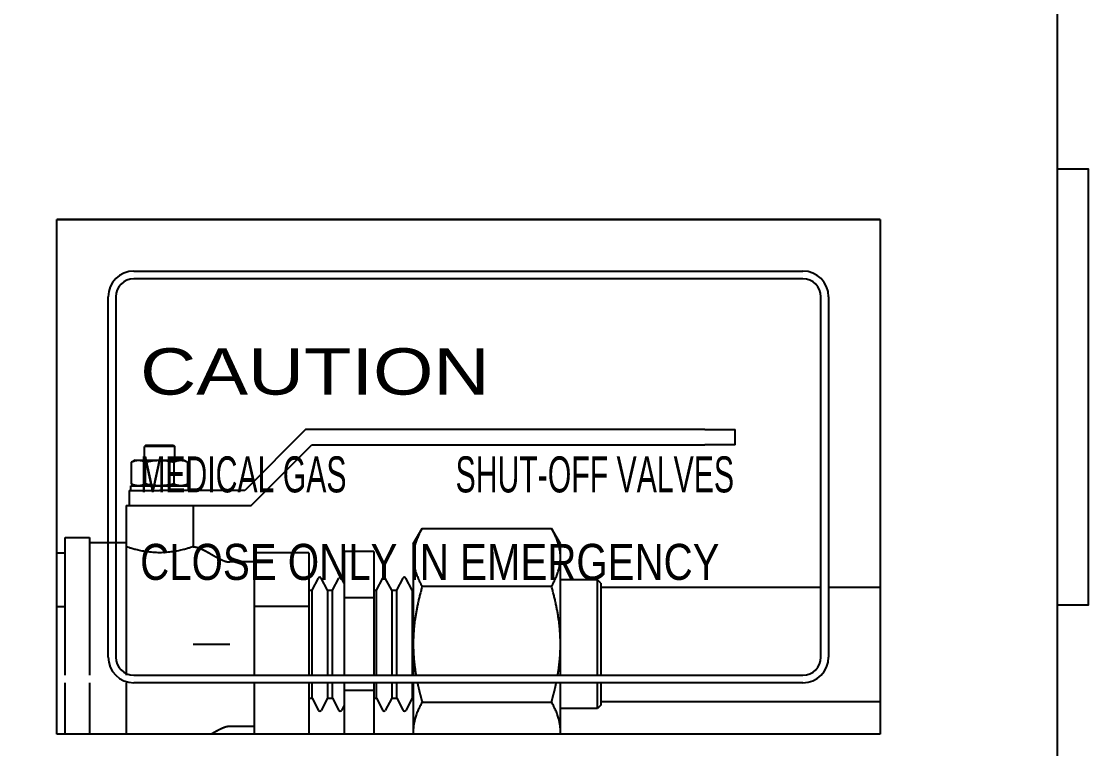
# Model space of a CAD drawing. Header units: millimetres. Extents: x 10903 to 284569, y 2319 to 62017.
# Drawn here: x 239131 to 239649, y 20084 to 20437 of the extents above; entities that cross this region are included whole.
import ezdxf

# ---------------------------------------------------------------- set-up
doc = ezdxf.new("R2010")
doc.units = ezdxf.units.MM
doc.layers.add('cps', color=7, linetype='Continuous')
doc.layers.add('CPST', color=6, linetype='Continuous')
doc.styles.add('SANSSERIF', font='sas_____.pfb', dxfattribs={"height": 10})

msp = doc.modelspace()

# ---------------------------------------------------------------- linework, layer by layer
at = {"layer": 'cps'}
for p, q in [((239548.08, 20340.7), (239148.08, 20340.7)), ((239148.08, 20340.7), (239548.08, 20340.7)), ((239148.08, 20340.7), (239548.08, 20340.7)), ((239548.08, 20340.7), (239148.08, 20340.7)), ((239148.08, 20090.7), (239148.08, 20340.7)), ((239548.08, 20340.7), (239548.08, 20090.7)), ((239548.08, 20340.7), (239548.08, 20090.7)), ((239185.58, 20315.7), (239510.58, 20315.7)), ((239185.58, 20315.7), (239510.58, 20315.7)), ((239510.58, 20311.95), (239185.58, 20311.95)), ((239510.58, 20311.95), (239185.58, 20311.95)), ((239173.08, 20128.2), (239173.08, 20303.2)), ((239173.08, 20128.2), (239173.08, 20303.2)), ((239176.83, 20303.2), (239176.83, 20128.2)), ((239176.83, 20303.2), (239176.83, 20128.2)), ((239519.33, 20128.2), (239519.33, 20303.2)), ((239519.33, 20128.2), (239519.33, 20303.2)), ((239523.08, 20303.2), (239523.08, 20128.2)), ((239523.08, 20303.2), (239523.08, 20128.2)), ((239185.58, 20119.45), (239510.58, 20119.45)), ((239185.58, 20119.45), (239510.58, 20119.45)), ((239510.58, 20115.7), (239185.58, 20115.7)), ((239510.58, 20115.7), (239185.58, 20115.7)), ((239548.08, 20090.7), (239148.08, 20090.7)), ((239548.08, 20090.7), (239148.08, 20090.7))]:
    msp.add_line(p, q, dxfattribs=at)
at = {"layer": 'cps', "color": 8}
for p, q in [((239269, 20238.76), (239239.4, 20209.17)), ((239269, 20238.76), (239239.4, 20209.17)), ((239462.93, 20238.76), (239269, 20238.76)), ((239462.93, 20238.76), (239269, 20238.76)), ((239462.93, 20238.76), (239477.72, 20238.76)), ((239462.93, 20238.76), (239477.72, 20238.76)), ((239477.72, 20231.36), (239477.72, 20238.76)), ((239477.72, 20231.36), (239477.72, 20238.76)), ((239191.42, 20231.22), (239190.68, 20230.48)), ((239191.42, 20231.22), (239190.68, 20230.48)), ((239191.42, 20231.22), (239198.08, 20231.22)), ((239191.42, 20231.22), (239198.08, 20231.22)), ((239198.08, 20231.22), (239204.74, 20231.22)), ((239198.08, 20231.22), (239204.74, 20231.22)), ((239204.74, 20231.22), (239205.48, 20230.48)), ((239204.74, 20231.22), (239205.48, 20230.48)), ((239242.47, 20201.77), (239272.06, 20231.36)), ((239242.47, 20201.77), (239272.06, 20231.36)), ((239272.06, 20231.36), (239462.93, 20231.36)), ((239272.06, 20231.36), (239462.93, 20231.36)), ((239477.72, 20231.36), (239462.93, 20231.36)), ((239477.72, 20231.36), (239462.93, 20231.36)), ((239198.08, 20230.48), (239190.68, 20230.48)), ((239190.68, 20223.82), (239190.68, 20230.48)), ((239190.68, 20223.82), (239190.68, 20230.48)), ((239198.08, 20230.48), (239190.68, 20230.48)), ((239205.48, 20230.48), (239198.08, 20230.48)), ((239205.48, 20230.48), (239198.08, 20230.48)), ((239205.48, 20223.82), (239205.48, 20230.48)), ((239205.48, 20223.82), (239205.48, 20230.48)), ((239186.24, 20223.82), (239184.41, 20222.96)), ((239186.24, 20223.82), (239184.41, 20222.96)), ((239184.41, 20212.25), (239184.41, 20222.96)), ((239184.41, 20212.25), (239184.41, 20222.96)), ((239186.24, 20223.82), (239198.08, 20223.82)), ((239186.24, 20223.82), (239198.08, 20223.82)), ((239191.25, 20212.25), (239191.25, 20222.96)), ((239191.25, 20212.25), (239191.25, 20222.96)), ((239198.08, 20223.82), (239209.92, 20223.82)), ((239198.08, 20223.82), (239209.92, 20223.82)), ((239204.92, 20222.96), (239204.92, 20212.25)), ((239204.92, 20222.96), (239204.92, 20212.25)), ((239209.92, 20223.82), (239211.75, 20222.96)), ((239209.92, 20223.82), (239211.75, 20222.96)), ((239211.75, 20212.25), (239211.75, 20222.96)), ((239211.75, 20212.25), (239211.75, 20222.96)), ((239184.02, 20209.17), (239184.02, 20211.39)), ((239184.02, 20211.39), (239198.08, 20211.39)), ((239184.02, 20211.39), (239198.08, 20211.39)), ((239184.02, 20209.17), (239184.02, 20211.39)), ((239186.24, 20211.39), (239184.41, 20212.25)), ((239186.24, 20211.39), (239184.41, 20212.25)), ((239198.08, 20211.39), (239212.14, 20211.39)), ((239198.08, 20211.39), (239212.14, 20211.39)), ((239209.92, 20211.39), (239211.75, 20212.25)), ((239209.92, 20211.39), (239211.75, 20212.25)), ((239212.14, 20209.17), (239212.14, 20211.39)), ((239212.14, 20209.17), (239212.14, 20211.39)), ((239183.29, 20209.17), (239183.29, 20201.77)), ((239183.29, 20209.17), (239198.08, 20209.17)), ((239183.29, 20209.17), (239198.08, 20209.17)), ((239183.29, 20209.17), (239183.29, 20201.77)), ((239239.4, 20209.17), (239198.08, 20209.17)), ((239239.4, 20209.17), (239198.08, 20209.17)), ((239181.81, 20201.77), (239204.86, 20201.77)), ((239181.81, 20201.77), (239181.81, 20183.93)), ((239181.81, 20201.77), (239181.81, 20183.93)), ((239181.81, 20201.77), (239204.86, 20201.77)), ((239204.86, 20201.77), (239242.47, 20201.77)), ((239204.86, 20201.77), (239242.47, 20201.77)), ((239214.36, 20201.77), (239214.36, 20181.8)), ((239214.36, 20201.77), (239214.36, 20181.8)), ((239321.28, 20183.2), (239325.64, 20190.74)), ((239321.28, 20183.2), (239325.64, 20190.74)), ((239325.64, 20190.74), (239388.43, 20190.74)), ((239325.64, 20190.74), (239388.43, 20190.74)), ((239392.78, 20183.2), (239388.43, 20190.74)), ((239392.78, 20183.2), (239388.43, 20190.74)), ((239152.21, 20119.45), (239152.21, 20186.24)), ((239152.21, 20186.24), (239164.05, 20186.24)), ((239152.21, 20186.24), (239164.05, 20186.24)), ((239152.21, 20119.45), (239152.21, 20186.24)), ((239164.05, 20186.24), (239164.05, 20119.45)), ((239164.05, 20186.24), (239164.05, 20119.45)), ((239164.05, 20183.93), (239181.81, 20183.93)), ((239164.05, 20183.93), (239181.81, 20183.93)), ((239181.81, 20183.93), (239181.81, 20119.45)), ((239181.81, 20183.93), (239181.81, 20119.45)), ((239287.67, 20179.44), (239287.67, 20156.94)), ((239302.14, 20179.44), (239287.67, 20179.44)), ((239302.14, 20179.44), (239287.67, 20179.44)), ((239287.67, 20179.44), (239287.67, 20156.94)), ((239302.14, 20179.44), (239302.14, 20156.94)), ((239302.14, 20179.44), (239302.14, 20156.94)), ((239321.28, 20183.2), (239321.28, 20176.67)), ((239321.28, 20183.2), (239321.28, 20176.67)), ((239392.78, 20176.67), (239392.78, 20183.2)), ((239392.78, 20176.67), (239392.78, 20183.2)), ((239148.08, 20178.84), (239152.21, 20178.84)), ((239148.08, 20178.84), (239152.21, 20178.84)), ((239243.95, 20174.4), (239232.11, 20174.4)), ((239243.95, 20174.4), (239232.11, 20174.4)), ((239243.95, 20178.84), (239243.95, 20152.84)), ((239270.58, 20178.84), (239243.95, 20178.84)), ((239270.58, 20178.84), (239243.95, 20178.84)), ((239243.95, 20178.84), (239243.95, 20152.84)), ((239270.58, 20178.84), (239270.58, 20152.84)), ((239270.58, 20178.84), (239270.58, 20152.84)), ((239321.28, 20176.67), (239321.28, 20134.45)), ((239321.28, 20176.67), (239321.28, 20134.45)), ((239392.78, 20134.45), (239392.78, 20176.67)), ((239392.78, 20134.45), (239392.78, 20176.67)), ((239272.14, 20160.67), (239275.24, 20166.61)), ((239272.14, 20160.67), (239275.24, 20166.61)), ((239279.56, 20160.67), (239276.47, 20166.61)), ((239279.56, 20160.67), (239276.47, 20166.61)), ((239282.04, 20160.67), (239285.13, 20166.61)), ((239282.04, 20160.67), (239285.13, 20166.61)), ((239287.67, 20164.11), (239286.37, 20166.61)), ((239287.67, 20164.11), (239286.37, 20166.61)), ((239303.38, 20160.67), (239306.47, 20166.61)), ((239303.38, 20160.67), (239306.47, 20166.61)), ((239310.8, 20160.67), (239307.71, 20166.61)), ((239310.8, 20160.67), (239307.71, 20166.61)), ((239313.27, 20160.67), (239316.37, 20166.61)), ((239313.27, 20160.67), (239316.37, 20166.61)), ((239320.69, 20160.67), (239317.6, 20166.61)), ((239320.69, 20160.67), (239317.6, 20166.61)), ((239410.77, 20165.7), (239392.78, 20165.7)), ((239410.77, 20165.7), (239392.78, 20165.7)), ((239410.77, 20161.51), (239410.77, 20165.7)), ((239412.39, 20164.08), (239410.77, 20165.7)), ((239412.39, 20164.08), (239410.77, 20165.7)), ((239410.77, 20161.51), (239410.77, 20165.7)), ((239412.39, 20164.08), (239412.39, 20160.11)), ((239412.39, 20164.08), (239412.39, 20160.11)), ((239270.58, 20160.67), (239272.14, 20160.67)), ((239270.58, 20160.67), (239272.14, 20160.67)), ((239272.14, 20147.56), (239272.14, 20160.67)), ((239272.14, 20147.56), (239272.14, 20160.67)), ((239279.56, 20160.67), (239279.56, 20147.56)), ((239279.56, 20160.67), (239282.04, 20160.67)), ((239279.56, 20160.67), (239282.04, 20160.67)), ((239279.56, 20160.67), (239279.56, 20147.56)), ((239282.04, 20147.56), (239282.04, 20160.67)), ((239282.04, 20147.56), (239282.04, 20160.67)), ((239302.14, 20160.67), (239303.38, 20160.67)), ((239302.14, 20160.67), (239303.38, 20160.67)), ((239303.38, 20147.56), (239303.38, 20160.67)), ((239303.38, 20147.56), (239303.38, 20160.67)), ((239310.8, 20160.67), (239310.8, 20147.56)), ((239310.8, 20160.67), (239313.27, 20160.67)), ((239310.8, 20160.67), (239313.27, 20160.67)), ((239310.8, 20160.67), (239310.8, 20147.56)), ((239313.27, 20147.56), (239313.27, 20160.67)), ((239313.27, 20147.56), (239313.27, 20160.67)), ((239320.69, 20160.67), (239320.69, 20147.56)), ((239320.69, 20160.67), (239321.28, 20160.67)), ((239320.69, 20160.67), (239321.28, 20160.67)), ((239320.69, 20160.67), (239320.69, 20147.56)), ((239325.64, 20162.6), (239388.43, 20162.6)), ((239325.64, 20162.6), (239388.43, 20162.6)), ((239410.77, 20119.45), (239410.77, 20161.51)), ((239410.77, 20119.45), (239410.77, 20161.51)), ((239412.39, 20162.23), (239519.33, 20162.23)), ((239412.39, 20162.23), (239519.33, 20162.23)), ((239412.39, 20160.11), (239412.39, 20119.45)), ((239412.39, 20160.11), (239412.39, 20119.45)), ((239523.08, 20162.23), (239548.08, 20162.23)), ((239523.08, 20162.23), (239548.08, 20162.23)), ((239287.67, 20156.94), (239287.67, 20119.45)), ((239302.14, 20156.94), (239287.67, 20156.94)), ((239302.14, 20156.94), (239287.67, 20156.94)), ((239287.67, 20156.94), (239287.67, 20119.45)), ((239302.14, 20156.94), (239302.14, 20119.45)), ((239302.14, 20156.94), (239302.14, 20119.45)), ((239148.08, 20152.84), (239152.21, 20152.84)), ((239148.08, 20152.84), (239152.21, 20152.84)), ((239270.58, 20152.84), (239243.95, 20152.84)), ((239243.95, 20152.84), (239243.95, 20119.45)), ((239243.95, 20152.84), (239243.95, 20119.45)), ((239270.58, 20152.84), (239243.95, 20152.84)), ((239270.58, 20152.84), (239270.58, 20119.45)), ((239270.58, 20152.84), (239270.58, 20119.45)), ((239272.14, 20119.45), (239272.14, 20147.56)), ((239272.14, 20119.45), (239272.14, 20147.56)), ((239279.56, 20147.56), (239279.56, 20119.45)), ((239279.56, 20147.56), (239279.56, 20119.45)), ((239282.04, 20119.45), (239282.04, 20147.56)), ((239282.04, 20119.45), (239282.04, 20147.56)), ((239303.38, 20119.45), (239303.38, 20147.56)), ((239303.38, 20119.45), (239303.38, 20147.56)), ((239310.8, 20147.56), (239310.8, 20119.45)), ((239310.8, 20147.56), (239310.8, 20119.45)), ((239313.27, 20119.45), (239313.27, 20147.56)), ((239313.27, 20119.45), (239313.27, 20147.56)), ((239320.69, 20147.56), (239320.69, 20119.45)), ((239320.69, 20147.56), (239320.69, 20119.45)), ((239321.28, 20134.45), (239321.28, 20119.45)), ((239321.28, 20134.45), (239321.28, 20119.45)), ((239392.78, 20119.45), (239392.78, 20134.45)), ((239392.78, 20119.45), (239392.78, 20134.45)), ((239152.21, 20090.7), (239152.21, 20115.7)), ((239152.21, 20090.7), (239152.21, 20115.7)), ((239164.05, 20115.7), (239164.05, 20090.7)), ((239164.05, 20115.7), (239164.05, 20090.7)), ((239181.81, 20115.7), (239181.81, 20090.7)), ((239181.81, 20115.7), (239181.81, 20090.7)), ((239243.95, 20115.7), (239243.95, 20090.7)), ((239243.95, 20115.7), (239243.95, 20090.7)), ((239270.58, 20115.7), (239270.58, 20090.7)), ((239270.58, 20115.7), (239270.58, 20090.7)), ((239272.14, 20108.23), (239272.14, 20115.7)), ((239272.14, 20108.23), (239272.14, 20115.7)), ((239279.56, 20115.7), (239279.56, 20108.23)), ((239279.56, 20115.7), (239279.56, 20108.23)), ((239282.04, 20108.23), (239282.04, 20115.7)), ((239282.04, 20108.23), (239282.04, 20115.7)), ((239287.67, 20115.7), (239287.67, 20111.96)), ((239287.67, 20115.7), (239287.67, 20111.96)), ((239287.67, 20111.96), (239287.67, 20090.7)), ((239302.14, 20111.96), (239287.67, 20111.96)), ((239302.14, 20111.96), (239287.67, 20111.96)), ((239287.67, 20111.96), (239287.67, 20090.7)), ((239302.14, 20115.7), (239302.14, 20111.96)), ((239302.14, 20115.7), (239302.14, 20111.96)), ((239302.14, 20111.96), (239302.14, 20090.7)), ((239302.14, 20111.96), (239302.14, 20090.7)), ((239303.38, 20108.23), (239303.38, 20115.7)), ((239303.38, 20108.23), (239303.38, 20115.7)), ((239310.8, 20115.7), (239310.8, 20108.23)), ((239310.8, 20115.7), (239310.8, 20108.23)), ((239313.27, 20108.23), (239313.27, 20115.7)), ((239313.27, 20108.23), (239313.27, 20115.7)), ((239320.69, 20115.7), (239320.69, 20108.23)), ((239320.69, 20115.7), (239320.69, 20108.23)), ((239321.28, 20115.7), (239321.28, 20092.23)), ((239321.28, 20115.7), (239321.28, 20092.23)), ((239392.78, 20092.23), (239392.78, 20115.7)), ((239392.78, 20092.23), (239392.78, 20115.7)), ((239410.77, 20103.2), (239410.77, 20115.7)), ((239410.77, 20103.2), (239410.77, 20115.7)), ((239412.39, 20115.7), (239412.39, 20104.83)), ((239412.39, 20115.7), (239412.39, 20104.83)), ((239270.58, 20108.23), (239272.14, 20108.23)), ((239270.58, 20108.23), (239272.14, 20108.23)), ((239272.14, 20108.23), (239275.24, 20102.29)), ((239272.14, 20108.23), (239275.24, 20102.29)), ((239279.56, 20108.23), (239276.47, 20102.29)), ((239279.56, 20108.23), (239276.47, 20102.29)), ((239279.56, 20108.23), (239282.04, 20108.23)), ((239279.56, 20108.23), (239282.04, 20108.23)), ((239282.04, 20108.23), (239285.13, 20102.29)), ((239282.04, 20108.23), (239285.13, 20102.29)), ((239302.14, 20108.23), (239303.38, 20108.23)), ((239302.14, 20108.23), (239303.38, 20108.23)), ((239303.38, 20108.23), (239306.47, 20102.29)), ((239303.38, 20108.23), (239306.47, 20102.29)), ((239310.8, 20108.23), (239307.71, 20102.29)), ((239310.8, 20108.23), (239307.71, 20102.29)), ((239310.8, 20108.23), (239313.27, 20108.23)), ((239310.8, 20108.23), (239313.27, 20108.23)), ((239313.27, 20108.23), (239316.37, 20102.29)), ((239313.27, 20108.23), (239316.37, 20102.29)), ((239320.69, 20108.23), (239317.6, 20102.29)), ((239320.69, 20108.23), (239317.6, 20102.29)), ((239320.69, 20108.23), (239321.28, 20108.23)), ((239320.69, 20108.23), (239321.28, 20108.23)), ((239412.39, 20106.68), (239548.08, 20106.68)), ((239412.39, 20106.68), (239548.08, 20106.68)), ((239287.67, 20104.79), (239286.37, 20102.29)), ((239287.67, 20104.79), (239286.37, 20102.29)), ((239325.64, 20106.31), (239388.43, 20106.31)), ((239325.64, 20106.31), (239388.43, 20106.31)), ((239410.77, 20103.2), (239392.78, 20103.2)), ((239410.77, 20103.2), (239392.78, 20103.2)), ((239412.39, 20104.83), (239410.77, 20103.2)), ((239412.39, 20104.83), (239410.77, 20103.2)), ((239243.95, 20094.5), (239232.11, 20094.5)), ((239243.95, 20094.5), (239232.11, 20094.5)), ((239321.28, 20092.23), (239321.28, 20090.7)), ((239321.28, 20092.23), (239321.28, 20090.7)), ((239392.78, 20090.7), (239392.78, 20092.23)), ((239392.78, 20090.7), (239392.78, 20092.23))]:
    msp.add_line(p, q, dxfattribs=at)
at = {"layer": 'cps'}
for centre, radius, start, end in [((239185.58, 20303.2), 12.5, 90, 180), ((239510.58, 20303.2), 12.5, 0, 90), ((239510.58, 20303.2), 12.5, 0, 90), ((239185.58, 20303.2), 8.75, 90, 180), ((239510.58, 20303.2), 8.75, 0, 90), ((239510.58, 20303.2), 8.75, 0, 90), ((239185.58, 20128.2), 12.5, 180, 270), ((239185.58, 20128.2), 8.75, 180, 270), ((239510.58, 20128.2), 12.5, 270, 0), ((239510.58, 20128.2), 8.75, 270, 0), ((239510.58, 20128.2), 8.75, 270, 0), ((239510.58, 20128.2), 12.5, 270, 0)]:
    msp.add_arc(centre, radius, start, end, dxfattribs=at)
at = {"layer": 'cps', "color": 8}
for centre, start, end in [((239275.85, 20166.29), 27.5, 152.5), ((239275.85, 20166.29), 27.5, 152.5), ((239285.75, 20166.29), 27.5, 152.5), ((239285.75, 20166.29), 27.5, 152.5), ((239307.09, 20166.29), 27.5, 152.5), ((239307.09, 20166.29), 27.5, 152.5), ((239316.98, 20166.29), 27.5, 152.5), ((239316.98, 20166.29), 27.5, 152.5), ((239275.85, 20102.61), 207.5, 332.5), ((239275.85, 20102.61), 207.5, 332.5), ((239285.75, 20102.61), 207.5, 332.5), ((239285.75, 20102.61), 207.5, 332.5), ((239307.09, 20102.61), 207.5, 332.5), ((239307.09, 20102.61), 207.5, 332.5), ((239316.98, 20102.61), 207.5, 332.5), ((239316.98, 20102.61), 207.5, 332.5)]:
    msp.add_arc(centre, 0.697, start, end, dxfattribs=at)
for points, weights in [([(239184.41, 20222.96), (239187.83, 20224.56), (239191.25, 20222.96)], [1, 1.15470053838, 1]), ([(239184.41, 20222.96), (239187.83, 20224.56), (239191.25, 20222.96)], [1, 1.15470053838, 1]), ([(239191.25, 20222.96), (239198.08, 20224.56), (239204.92, 20222.96)], [1, 1.15470053838, 1]), ([(239191.25, 20222.96), (239198.08, 20224.56), (239204.92, 20222.96)], [1, 1.15470053838, 1]), ([(239204.92, 20222.96), (239208.33, 20224.56), (239211.75, 20222.96)], [1, 1.15470053838, 1]), ([(239204.92, 20222.96), (239208.33, 20224.56), (239211.75, 20222.96)], [1, 1.15470053838, 1]), ([(239191.25, 20212.25), (239187.83, 20210.65), (239184.41, 20212.25)], [1, 1.15470053838, 1]), ([(239191.25, 20212.25), (239187.83, 20210.65), (239184.41, 20212.25)], [1, 1.15470053838, 1]), ([(239204.92, 20212.25), (239198.08, 20210.65), (239191.25, 20212.25)], [1, 1.15470053838, 1]), ([(239204.92, 20212.25), (239198.08, 20210.65), (239191.25, 20212.25)], [1, 1.15470053838, 1]), ([(239211.75, 20212.25), (239208.33, 20210.65), (239204.92, 20212.25)], [1, 1.15470053838, 1]), ([(239211.75, 20212.25), (239208.33, 20210.65), (239204.92, 20212.25)], [1, 1.15470053838, 1]), ([(239325.64, 20190.74), (239321.28, 20183.2), (239321.28, 20176.67)], [1.01981541865, 1.04818815859, 1]), ([(239325.64, 20190.74), (239321.28, 20183.2), (239321.28, 20176.67)], [1.01981541865, 1.04818815859, 1]), ([(239392.78, 20176.67), (239392.78, 20183.2), (239388.43, 20190.74)], [1, 1.04818815859, 1.01981541865]), ([(239392.78, 20176.67), (239392.78, 20183.2), (239388.43, 20190.74)], [1, 1.04818815859, 1.01981541865]), ([(239321.28, 20176.67), (239321.28, 20170.14), (239325.64, 20162.6)], [1, 1.04818815859, 1.01981541865]), ([(239321.28, 20176.67), (239321.28, 20170.14), (239325.64, 20162.6)], [1, 1.04818815859, 1.01981541865]), ([(239388.43, 20162.6), (239392.78, 20170.14), (239392.78, 20176.67)], [1.01981541865, 1.04818815859, 1]), ([(239388.43, 20162.6), (239392.78, 20170.14), (239392.78, 20176.67)], [1.01981541865, 1.04818815859, 1]), ([(239325.64, 20162.6), (239321.28, 20147.51), (239321.28, 20134.45)], [1.01981541865, 1.04818815859, 1]), ([(239325.64, 20162.6), (239321.28, 20147.51), (239321.28, 20134.45)], [1.01981541865, 1.04818815859, 1]), ([(239392.78, 20134.45), (239392.78, 20147.51), (239388.43, 20162.6)], [1, 1.04818815859, 1.01981541865]), ([(239392.78, 20134.45), (239392.78, 20147.51), (239388.43, 20162.6)], [1, 1.04818815859, 1.01981541865]), ([(239321.28, 20134.45), (239321.28, 20127.12), (239322.59, 20119.45)], [1, 1.02648243742, 1.02984197653]), ([(239321.28, 20134.45), (239321.28, 20127.12), (239322.59, 20119.45)], [1, 1.02648243742, 1.02984197653]), ([(239391.48, 20119.45), (239392.78, 20127.12), (239392.78, 20134.45)], [1.02984197653, 1.02648243742, 1]), ([(239391.48, 20119.45), (239392.78, 20127.12), (239392.78, 20134.45)], [1.02984197653, 1.02648243742, 1]), ([(239323.29, 20115.7), (239324.23, 20111.18), (239325.64, 20106.31)], [1.03011135966, 1.0288135657, 1.01981541865]), ([(239323.29, 20115.7), (239324.23, 20111.18), (239325.64, 20106.31)], [1.03011135966, 1.0288135657, 1.01981541865]), ([(239388.43, 20106.31), (239389.84, 20111.18), (239390.77, 20115.7)], [1.01981541865, 1.0288135657, 1.03011135966]), ([(239388.43, 20106.31), (239389.84, 20111.18), (239390.77, 20115.7)], [1.01981541865, 1.0288135657, 1.03011135966]), ([(239325.64, 20106.31), (239321.28, 20098.76), (239321.28, 20092.23)], [1.01981541865, 1.04818815859, 1]), ([(239325.64, 20106.31), (239321.28, 20098.76), (239321.28, 20092.23)], [1.01981541865, 1.04818815859, 1]), ([(239392.78, 20092.23), (239392.78, 20098.76), (239388.43, 20106.31)], [1, 1.04818815859, 1.01981541865]), ([(239392.78, 20092.23), (239392.78, 20098.76), (239388.43, 20106.31)], [1, 1.04818815859, 1.01981541865]), ([(239321.28, 20092.23), (239321.28, 20091.47), (239321.34, 20090.7)], [1, 1.00541307684, 1.00986007001]), ([(239321.28, 20092.23), (239321.28, 20091.47), (239321.34, 20090.7)], [1, 1.00541307684, 1.00986007001]), ([(239392.73, 20090.7), (239392.78, 20091.47), (239392.78, 20092.23)], [1.00986007001, 1.00541307684, 1]), ([(239392.73, 20090.7), (239392.78, 20091.47), (239392.78, 20092.23)], [1.00986007001, 1.00541307684, 1])]:
    msp.add_rational_spline(points, weights, degree=2, dxfattribs=at)
for points, degree, knots in [([(239214.36, 20181.8), (239214.36, 20181.8), (239214.26, 20181.76), (239213.84, 20181.62), (239213.52, 20181.52), (239212.69, 20181.25), (239212.17, 20181.09), (239210.98, 20180.74), (239210.31, 20180.56), (239208.87, 20180.2), (239208.06, 20180.01), (239206.29, 20179.66), (239205.33, 20179.49), (239203.33, 20179.21), (239202.29, 20179.1), (239200.18, 20178.95), (239199.11, 20178.91), (239197.05, 20178.91), (239195.99, 20178.95), (239193.88, 20179.1), (239192.83, 20179.21), (239190.83, 20179.49), (239189.87, 20179.66), (239188.1, 20180.01), (239187.29, 20180.2), (239185.85, 20180.56), (239185.18, 20180.74), (239183.99, 20181.09), (239183.47, 20181.25), (239182.64, 20181.52), (239182.32, 20181.62), (239181.9, 20181.76), (239181.81, 20181.8), (239181.81, 20181.8)], 3, [16.722796, 16.722796, 16.722796, 16.722796, 18.812593, 18.812593, 20.90239, 20.90239, 22.992187, 22.992187, 25.081984, 25.081984, 27.172886, 27.172886, 29.263788, 29.263788, 31.354689, 31.354689, 33.445591, 33.445591, 35.536493, 35.536493, 37.627395, 37.627395, 39.718297, 39.718297, 41.809198, 41.809198, 43.898995, 43.898995, 45.988793, 45.988793, 48.07859, 48.07859, 50.168387, 50.168387, 50.168387, 50.168387]), ([(239214.36, 20181.8), (239214.36, 20181.8), (239214.26, 20181.76), (239213.84, 20181.62), (239213.52, 20181.52), (239212.69, 20181.25), (239212.17, 20181.09), (239210.98, 20180.74), (239210.31, 20180.56), (239208.87, 20180.2), (239208.06, 20180.01), (239206.29, 20179.66), (239205.33, 20179.49), (239203.33, 20179.21), (239202.29, 20179.1), (239200.18, 20178.95), (239199.11, 20178.91), (239197.05, 20178.91), (239195.99, 20178.95), (239193.88, 20179.1), (239192.83, 20179.21), (239190.83, 20179.49), (239189.87, 20179.66), (239188.1, 20180.01), (239187.29, 20180.2), (239185.85, 20180.56), (239185.18, 20180.74), (239183.99, 20181.09), (239183.47, 20181.25), (239182.64, 20181.52), (239182.32, 20181.62), (239181.9, 20181.76), (239181.81, 20181.8), (239181.81, 20181.8)], 3, [16.722796, 16.722796, 16.722796, 16.722796, 18.812593, 18.812593, 20.90239, 20.90239, 22.992187, 22.992187, 25.081984, 25.081984, 27.172886, 27.172886, 29.263788, 29.263788, 31.354689, 31.354689, 33.445591, 33.445591, 35.536493, 35.536493, 37.627395, 37.627395, 39.718297, 39.718297, 41.809198, 41.809198, 43.898995, 43.898995, 45.988793, 45.988793, 48.07859, 48.07859, 50.168387, 50.168387, 50.168387, 50.168387]), ([(239214.36, 20181.8), (239214.61, 20181.79), (239214.86, 20181.77), (239215.12, 20181.75), (239215.37, 20181.71), (239215.62, 20181.66), (239215.87, 20181.61), (239216.12, 20181.55), (239216.37, 20181.48), (239216.61, 20181.4), (239216.85, 20181.32), (239217.19, 20181.21), (239217.53, 20181.08), (239217.86, 20180.94), (239218.2, 20180.8), (239218.52, 20180.65), (239218.85, 20180.5), (239219.18, 20180.34), (239219.73, 20180.06), (239220.28, 20179.77), (239220.82, 20179.48), (239221.37, 20179.17), (239221.91, 20178.87), (239222.44, 20178.56), (239222.98, 20178.25), (239223.52, 20177.93), (239224.05, 20177.62), (239224.59, 20177.31), (239225.75, 20176.66), (239226.93, 20176.04), (239228.13, 20175.46), (239228.59, 20175.26), (239229.07, 20175.07), (239229.55, 20174.9), (239230.03, 20174.74), (239230.37, 20174.65), (239230.72, 20174.56), (239231.06, 20174.5), (239231.41, 20174.44), (239231.76, 20174.41), (239232.11, 20174.4)], 1, [0, 0, 0.101689, 0.203377, 0.305066, 0.406755, 0.508443, 0.610132, 0.711821, 0.813509, 0.915198, 1.016887, 1.16095, 1.305013, 1.449076, 1.593139, 1.737202, 1.881265, 2.025327, 2.273548, 2.521768, 2.769988, 3.018208, 3.266428, 3.514648, 3.762868, 4.011088, 4.259308, 4.507528, 5.039454, 5.571381, 6.103307, 6.307206, 6.511106, 6.715005, 6.918904, 7.059297, 7.199689, 7.340081, 7.480474, 7.620866, 7.761258, 7.761258]), ([(239214.36, 20181.8), (239214.61, 20181.79), (239214.86, 20181.77), (239215.12, 20181.75), (239215.37, 20181.71), (239215.62, 20181.66), (239215.87, 20181.61), (239216.12, 20181.55), (239216.37, 20181.48), (239216.61, 20181.4), (239216.85, 20181.32), (239217.19, 20181.21), (239217.53, 20181.08), (239217.86, 20180.94), (239218.2, 20180.8), (239218.52, 20180.65), (239218.85, 20180.5), (239219.18, 20180.34), (239219.73, 20180.06), (239220.28, 20179.77), (239220.82, 20179.48), (239221.37, 20179.17), (239221.91, 20178.87), (239222.44, 20178.56), (239222.98, 20178.25), (239223.52, 20177.93), (239224.05, 20177.62), (239224.59, 20177.31), (239225.75, 20176.66), (239226.93, 20176.04), (239228.13, 20175.46), (239228.59, 20175.26), (239229.07, 20175.07), (239229.55, 20174.9), (239230.03, 20174.74), (239230.37, 20174.65), (239230.72, 20174.56), (239231.06, 20174.5), (239231.41, 20174.44), (239231.76, 20174.41), (239232.11, 20174.4)], 1, [0, 0, 0.101689, 0.203377, 0.305066, 0.406755, 0.508443, 0.610132, 0.711821, 0.813509, 0.915198, 1.016887, 1.16095, 1.305013, 1.449076, 1.593139, 1.737202, 1.881265, 2.025327, 2.273548, 2.521768, 2.769988, 3.018208, 3.266428, 3.514648, 3.762868, 4.011088, 4.259308, 4.507528, 5.039454, 5.571381, 6.103307, 6.307206, 6.511106, 6.715005, 6.918904, 7.059297, 7.199689, 7.340081, 7.480474, 7.620866, 7.761258, 7.761258]), ([(239214.36, 20134.45), (239215.2, 20134.45), (239216.12, 20134.45), (239217.09, 20134.45), (239218.04, 20134.45), (239219.04, 20134.45), (239220.06, 20134.45), (239221.09, 20134.45), (239222.14, 20134.45), (239223.19, 20134.45), (239224.25, 20134.45), (239225.32, 20134.45), (239226.36, 20134.45), (239227.41, 20134.45), (239228.44, 20134.45), (239229.41, 20134.45), (239230.37, 20134.45), (239231.28, 20134.45), (239232.11, 20134.45)], 3, [0, 0, 0, 0, 0.167953, 0.167953, 0.167953, 0.332343, 0.332343, 0.332343, 0.497643, 0.497643, 0.497643, 0.66511, 0.66511, 0.66511, 0.834009, 0.834009, 0.834009, 1, 1, 1, 1]), ([(239214.36, 20134.45), (239215.2, 20134.45), (239216.12, 20134.45), (239217.09, 20134.45), (239218.04, 20134.45), (239219.04, 20134.45), (239220.06, 20134.45), (239221.09, 20134.45), (239222.14, 20134.45), (239223.19, 20134.45), (239224.25, 20134.45), (239225.32, 20134.45), (239226.36, 20134.45), (239227.41, 20134.45), (239228.44, 20134.45), (239229.41, 20134.45), (239230.37, 20134.45), (239231.28, 20134.45), (239232.11, 20134.45)], 3, [0, 0, 0, 0, 0.167953, 0.167953, 0.167953, 0.332343, 0.332343, 0.332343, 0.497643, 0.497643, 0.497643, 0.66511, 0.66511, 0.66511, 0.834009, 0.834009, 0.834009, 1, 1, 1, 1]), ([(239232.11, 20094.5), (239231.86, 20094.5), (239231.6, 20094.48), (239231.35, 20094.45), (239231.1, 20094.41), (239230.85, 20094.37), (239230.6, 20094.31), (239230.35, 20094.25), (239230.1, 20094.18), (239229.86, 20094.11), (239229.61, 20094.03), (239229.27, 20093.91), (239228.94, 20093.78), (239228.6, 20093.65), (239228.27, 20093.5), (239227.94, 20093.36), (239227.62, 20093.2), (239227.29, 20093.05), (239226.74, 20092.77), (239226.19, 20092.48), (239225.64, 20092.18), (239225.1, 20091.88), (239224.56, 20091.57), (239224.02, 20091.26), (239223.49, 20090.95), (239223.06, 20090.7)], 1, [0, 0, 0.101689, 0.203377, 0.305066, 0.406755, 0.508443, 0.610132, 0.711821, 0.813509, 0.915198, 1.016887, 1.16095, 1.305013, 1.449076, 1.593139, 1.737202, 1.881265, 2.025327, 2.273548, 2.521768, 2.769988, 3.018208, 3.266428, 3.514648, 3.762868, 3.961279, 3.961279]), ([(239232.11, 20094.5), (239231.86, 20094.5), (239231.6, 20094.48), (239231.35, 20094.45), (239231.1, 20094.41), (239230.85, 20094.37), (239230.6, 20094.31), (239230.35, 20094.25), (239230.1, 20094.18), (239229.86, 20094.11), (239229.61, 20094.03), (239229.27, 20093.91), (239228.94, 20093.78), (239228.6, 20093.65), (239228.27, 20093.5), (239227.94, 20093.36), (239227.62, 20093.2), (239227.29, 20093.05), (239226.74, 20092.77), (239226.19, 20092.48), (239225.64, 20092.18), (239225.1, 20091.88), (239224.56, 20091.57), (239224.02, 20091.26), (239223.49, 20090.95), (239223.06, 20090.7)], 1, [0, 0, 0.101689, 0.203377, 0.305066, 0.406755, 0.508443, 0.610132, 0.711821, 0.813509, 0.915198, 1.016887, 1.16095, 1.305013, 1.449076, 1.593139, 1.737202, 1.881265, 2.025327, 2.273548, 2.521768, 2.769988, 3.018208, 3.266428, 3.514648, 3.762868, 3.961279, 3.961279])]:
    msp.add_open_spline(points, degree=degree, knots=knots, dxfattribs=at)
at = {"layer": 'CPST', "color": 2}
for points in [[(239004.96, 21076.96), (239634.02, 21076.96), (239634.02, 18940.7), (239004.96, 18940.7)], [(239634.02, 20153.57), (239649.38, 20153.57), (239649.38, 20365.22), (239634.02, 20365.22)]]:
    msp.add_lwpolyline(points, close=True, dxfattribs=at)

# ---------------------------------------------------------------- texts
at = {"layer": 'cps', "style": 'SANSSERIF', "width": 1.2}
msp.add_text('CAUTION', height=22.5, dxfattribs=at).set_placement((239188.62, 20255.7))
at = {"layer": 'cps', "color": 8, "style": 'SANSSERIF'}
for s, width, p in [('MEDICAL GAS             SHUT-OFF VALVES', 0.6, (239188.62, 20208.2)), ('CLOSE ONLY IN EMERGENCY', 0.8, (239188.62, 20165.7))]:
    msp.add_text(s, height=17.5, dxfattribs=dict(at, width=width)).set_placement(p)

doc.saveas('drawing.dxf')
